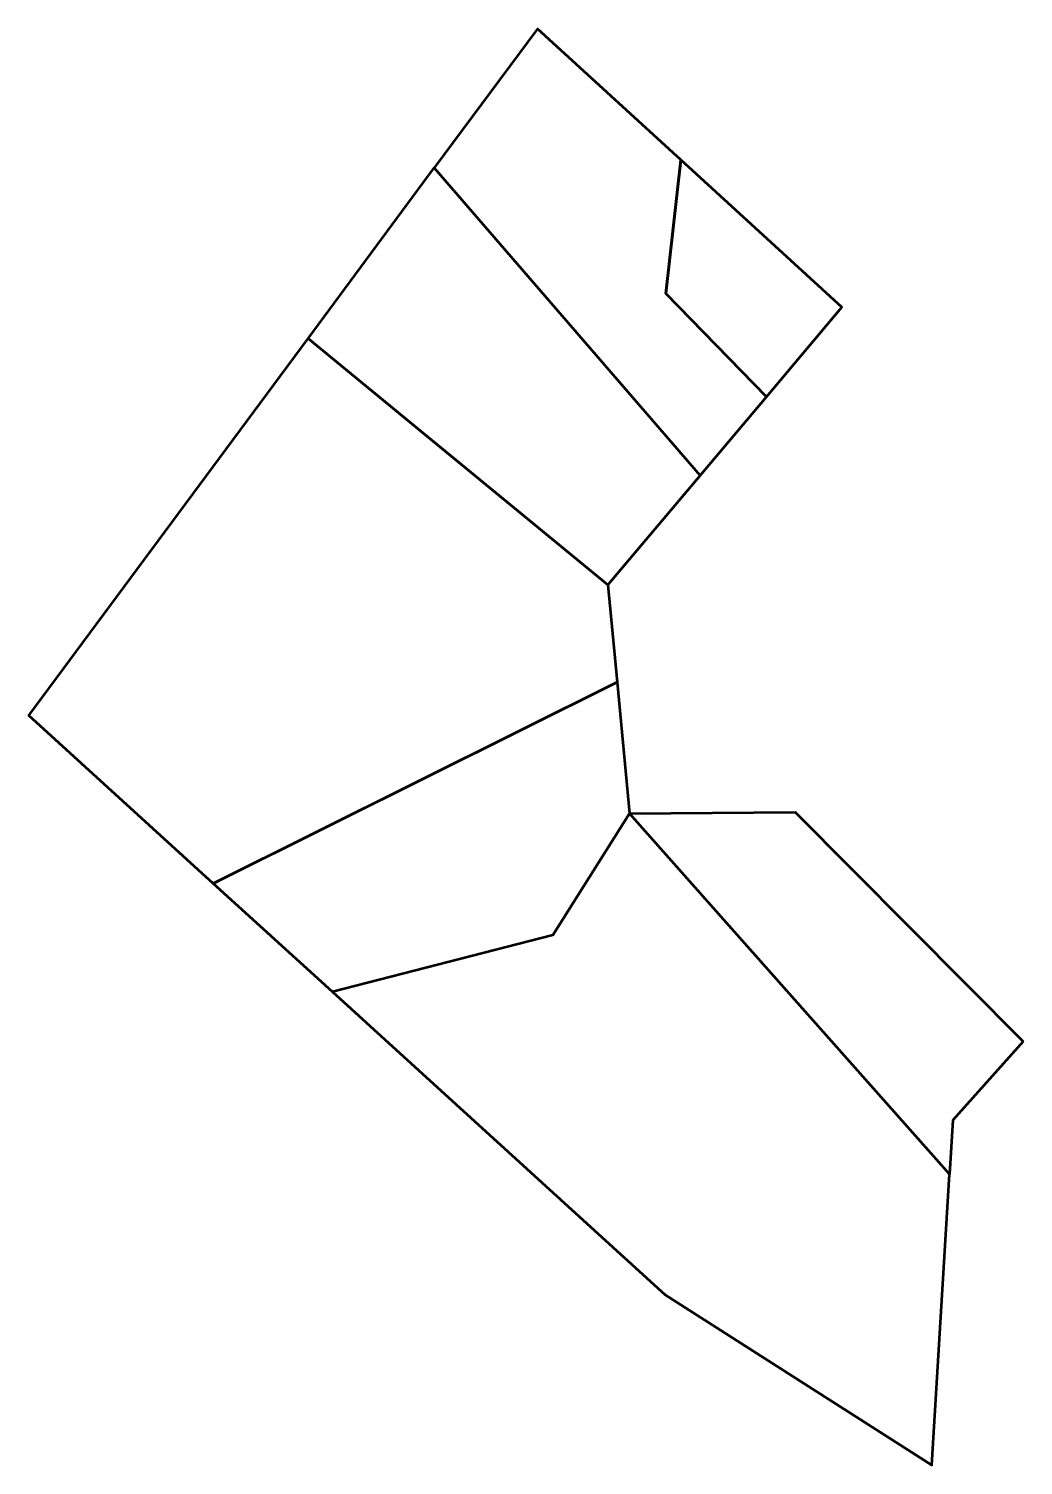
# Model space of a CAD drawing. Header units: metres. Extents: x 807585 to 807682, y 9157273 to 9157413.
import ezdxf

# ---------------------------------------------------------------- set-up
doc = ezdxf.new("R2010")
doc.units = ezdxf.units.M
doc.header["$MEASUREMENT"] = 0
doc.layers.add('2868-21068', color=1, linetype='Continuous')

msp = doc.modelspace()

# ---------------------------------------------------------------- linework, layer by layer
at = {"layer": '2868-21068', "color": 3, "lineweight": 53, "true_color": 0x00ff00}
for points in [[(807650.93, 9157369.71), (807657.4, 9157377.39), (807647.59, 9157387.44), (807649.05, 9157400.48), (807635.08, 9157413.25), (807625.03, 9157399.69)], [(807641.94, 9157359.05), (807642.84, 9157349.58), (807603.48, 9157329.95), (807585.5, 9157346.31), (807612.73, 9157383.07), (807624.31, 9157373.55)], [(807615.11, 9157319.37), (807647.54, 9157289.86), (807673.53, 9157273.24), (807675.25, 9157301.61), (807644.06, 9157336.75), (807636.58, 9157324.92)]]:
    msp.add_lwpolyline(points, close=True, dxfattribs=at)
at = {"layer": '2868-21068', "color": 1, "lineweight": 53, "true_color": 0xff0000}
msp.add_lwpolyline([(807625.03, 9157399.69), (807650.93, 9157369.71), (807641.94, 9157359.05), (807612.73, 9157383.07)], close=True, dxfattribs=at)
at = {"layer": '2868-21068', "color": 254, "lineweight": 53, "true_color": 0xcccccc}
msp.add_lwpolyline([(807649.05, 9157400.48), (807647.59, 9157387.44), (807657.4, 9157377.39), (807664.76, 9157386.12)], close=True, dxfattribs=at)
at = {"layer": '2868-21068', "color": 5, "lineweight": 53, "true_color": 0x0000ff}
msp.add_lwpolyline([(807642.84, 9157349.58), (807644.06, 9157336.75), (807636.58, 9157324.92), (807615.11, 9157319.37), (807603.48, 9157329.95), (807615.26, 9157335.82)], close=True, dxfattribs=at)
at = {"layer": '2868-21068', "color": 6, "lineweight": 53, "true_color": 0xff00ff}
msp.add_lwpolyline([(807682.44, 9157314.55), (807675.57, 9157306.89), (807675.25, 9157301.61), (807644.06, 9157336.75), (807660.19, 9157336.9)], close=True, dxfattribs=at)

doc.saveas('drawing.dxf')
